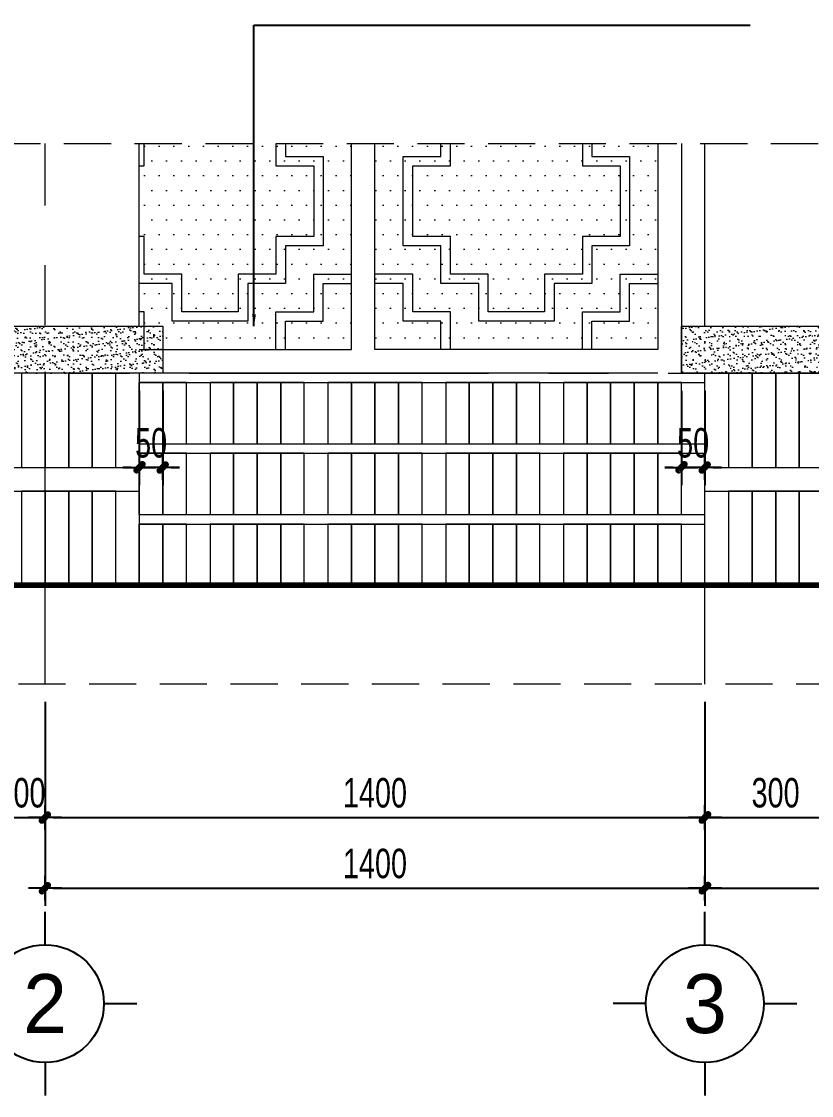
# Model space of a CAD drawing. Header units: inches. Extents: x 88947 to 296847, y 35049 to 161062.
# Drawn here: x 209736 to 211412, y 80442 to 82721 of the extents above; entities that cross this region are included whole.
import ezdxf
from ezdxf.enums import TextEntityAlignment as Align
from ezdxf.xclip import XClip

# ---------------------------------------------------------------- set-up
doc = ezdxf.new("R2010")
doc.units = ezdxf.units.IN
doc.header["$MEASUREMENT"] = 0
doc.header["$XCLIPFRAME"] = 0
doc.header["$PDMODE"] = 1
for name, pattern in [('ACAD_ISO03W100', [30, 12, -18]), ('CENTER', [50.8, 31.75, -6.35, 6.35, -6.35]), ('DASHED', [0.75, 0.5, -0.25])]:
    doc.linetypes.add(name, pattern=pattern)
for name, color, linetype, lineweight in [('A-Dims', 145, 'Continuous', 25), ('CUA', 42, 'Continuous', 20), ('DIM', 7, 'Continuous', 25), ('GHICHU', 40, 'Continuous', 18), ('HACTH', 8, 'Continuous', 5), ('KHUNG 1', 6, 'Continuous', 70), ('KHUNG 2', 144, 'Continuous', 18), ('KY HIEU', 4, 'Continuous', 25), ('netthay', 254, 'Continuous', 25), ('THAY', 3, 'Continuous', 18), ('TRUC', 252, 'ACAD_ISO03W100', 13), ('TUONG', 4, 'Continuous', 50)]:
    doc.layers.add(name, color=color, linetype=linetype, lineweight=lineweight)
doc.styles.add('FRANKO', font='VFRANKO.TTF')
doc.styles.add('VHELVEN', font='VHELVEN.TTF')
doc.styles.add('VNI-HELVE-CONDENSE', font='VNARIAL.TTF', dxfattribs={"width": 0.7})
doc.dimstyles.new('TAS-50', dxfattribs={"dimscale": 25, "dimtxt": 2.5, "dimasz": 0.7, "dimexe": 1.5, "dimexo": 1.5, "dimgap": 0.8, "dimtad": 1, "dimdec": 0, "dimzin": 3, "dimdsep": 46, "dimtxsty": 'VNI-HELVE-CONDENSE', "dimblk": 'TICK', "dimcen": 2.5, "dimclrt": 71, "dimazin": 2, "dimtfac": 0.75, "dimtdec": 0, "dimtix": 1, "dimtmove": 2, "dimatfit": 2, "dimldrblk": 'TICK123', "dimfxl": 1.5, "dimtolj": 1, "dimtzin": 0, "dimarcsym": 0})
doc.dimstyles.new('TL 50', dxfattribs={"dimscale": 50, "dimtxt": 1.25, "dimasz": 0.5, "dimexe": 1, "dimexo": 1, "dimgap": 0.5, "dimtad": 1, "dimdec": 0, "dimzin": 3, "dimdsep": 46, "dimtxsty": 'VNI-HELVE-CONDENSE', "dimblk": 'DOT', "dimcen": 2, "dimclrt": 7, "dimazin": 2, "dimtfac": 0.75, "dimtdec": 0, "dimtix": 1, "dimtmove": 2, "dimatfit": 2, "dimfxl": 1.5, "dimtolj": 1, "dimtzin": 0, "dimarcsym": 0})

# ---------------------------------------------------------------- blocks, each defined once
blk = doc.blocks.new('TICK')
at = {"layer": 'A-Dims', "color": 1}
for p, q in [((0, 1.5), (0, -1.5)), ((-2, 0), (2, 0))]:
    blk.add_line(p, q, dxfattribs=at)
at = {"layer": 'A-Dims', "color": 1, "const_width": 0.788}
blk.add_lwpolyline([(-0.33, -0.35), (0.38, 0.38)], dxfattribs=at)
at = {"layer": 'A-Dims', "color": 1, "const_width": 0.394}
for points in [[(0.24, 0.52, -0.414214), (0.52, 0.52, -1)], [(0.52, 0.52, -0.414214), (0.52, 0.24, -1)], [(-0.47, -0.21, 0.414214), (-0.47, -0.49, 1)], [(-0.47, -0.49, 0.414214), (-0.19, -0.49, 1)]]:
    blk.add_lwpolyline(points, format="xyb", dxfattribs=at)
blk = doc.blocks.new('*D1746')
at = {"layer": 'Defpoints', "color": 0}
for p in [(209685.8, 81314.7), (209785.8, 81314.7), (209785.8, 81032.2)]:
    blk.add_point(p, dxfattribs=at)
at = {"layer": 'DIM', "color": 0, "lineweight": -2}
for p, q in [((209685.8, 81277.2), (209685.8, 80994.7)), ((209785.8, 81277.2), (209785.8, 80994.7)), ((209668.3, 81032.2), (209650.8, 81032.2)), ((209685.8, 81032.2), (209785.8, 81032.2)), ((209803.3, 81032.2), (209820.8, 81032.2))]:
    blk.add_line(p, q, dxfattribs=at)
at = {"layer": 'DIM', "color": 0, "lineweight": -2, "xscale": 17.5, "yscale": 17.5, "zscale": 17.5}
blk.add_blockref('TICK', (209685.8, 81032.2), dxfattribs=at)
at = {"layer": 'DIM', "color": 0, "lineweight": -2, "xscale": 17.5, "yscale": 17.5, "zscale": 17.5, "rotation": 180}
blk.add_blockref('TICK', (209785.8, 81032.2), dxfattribs=at)
at = {"layer": 'DIM', "color": 71, "insert": (209735.8, 81084.1), "char_height": 62.5, "attachment_point": 5, "style": 'VNI-HELVE-CONDENSE'}
blk.add_mtext('\\A1;100', dxfattribs=at)
blk = doc.blocks.new('TICK123')
at = {"layer": 'A-Dims', "color": 1}
blk.add_lwpolyline([(0.05, 0, 0, 0.84, 0), (-2.11, 0, 8.4, 8.4, 0)], format="xyseb", dxfattribs=at)
blk = doc.blocks.new('*D1747')
at = {"layer": 'Defpoints', "color": 0}
for p in [(209785.8, 81314.7), (211185.8, 81314.7), (211185.8, 81032.2)]:
    blk.add_point(p, dxfattribs=at)
at = {"layer": 'DIM', "color": 0, "lineweight": -2}
for p, q in [((209785.8, 81277.2), (209785.8, 80994.7)), ((211185.8, 81277.2), (211185.8, 80994.7)), ((209803.3, 81032.2), (211168.3, 81032.2))]:
    blk.add_line(p, q, dxfattribs=at)
at = {"layer": 'DIM', "color": 0, "lineweight": -2, "xscale": 17.5, "yscale": 17.5, "zscale": 17.5, "rotation": 180}
blk.add_blockref('TICK', (209785.8, 81032.2), dxfattribs=at)
at = {"layer": 'DIM', "color": 0, "lineweight": -2, "xscale": 17.5, "yscale": 17.5, "zscale": 17.5}
blk.add_blockref('TICK', (211185.8, 81032.2), dxfattribs=at)
at = {"layer": 'DIM', "color": 71, "insert": (210485.8, 81084.1), "char_height": 62.5, "attachment_point": 5, "style": 'VNI-HELVE-CONDENSE'}
blk.add_mtext('\\A1;1400', dxfattribs=at)
blk = doc.blocks.new('*D1748')
at = {"layer": 'Defpoints', "color": 0}
for p in [(211185.8, 81314.7), (211485.8, 81314.7), (211485.8, 81032.2)]:
    blk.add_point(p, dxfattribs=at)
at = {"layer": 'DIM', "color": 0, "lineweight": -2}
for p, q in [((211185.8, 81277.2), (211185.8, 80994.7)), ((211485.8, 81277.2), (211485.8, 80994.7)), ((211203.3, 81032.2), (211468.3, 81032.2))]:
    blk.add_line(p, q, dxfattribs=at)
at = {"layer": 'DIM', "color": 0, "lineweight": -2, "xscale": 17.5, "yscale": 17.5, "zscale": 17.5, "rotation": 180}
blk.add_blockref('TICK', (211185.8, 81032.2), dxfattribs=at)
at = {"layer": 'DIM', "color": 0, "lineweight": -2, "xscale": 17.5, "yscale": 17.5, "zscale": 17.5}
blk.add_blockref('TICK', (211485.8, 81032.2), dxfattribs=at)
at = {"layer": 'DIM', "color": 71, "insert": (211335.8, 81084.2), "char_height": 62.5, "attachment_point": 5, "style": 'VNI-HELVE-CONDENSE'}
blk.add_mtext('\\A1;300', dxfattribs=at)
blk = doc.blocks.new('*D1753')
at = {"layer": 'Defpoints', "color": 0}
for p in [(209785.8, 81314.7), (211185.8, 81314.7), (211185.8, 80882.2)]:
    blk.add_point(p, dxfattribs=at)
at = {"layer": 'DIM', "color": 0, "lineweight": -2}
for p, q in [((209785.8, 81277.2), (209785.8, 80844.7)), ((211185.8, 81277.2), (211185.8, 80844.7)), ((209803.3, 80882.2), (211168.3, 80882.2))]:
    blk.add_line(p, q, dxfattribs=at)
at = {"layer": 'DIM', "color": 0, "lineweight": -2, "xscale": 17.5, "yscale": 17.5, "zscale": 17.5, "rotation": 180}
blk.add_blockref('TICK', (209785.8, 80882.2), dxfattribs=at)
at = {"layer": 'DIM', "color": 0, "lineweight": -2, "xscale": 17.5, "yscale": 17.5, "zscale": 17.5}
blk.add_blockref('TICK', (211185.8, 80882.2), dxfattribs=at)
at = {"layer": 'DIM', "color": 71, "insert": (210485.8, 80934.1), "char_height": 62.5, "attachment_point": 5, "style": 'VNI-HELVE-CONDENSE'}
blk.add_mtext('\\A1;1400', dxfattribs=at)
blk = doc.blocks.new('*D1756')
at = {"layer": 'Defpoints', "color": 0}
for p in [(211185.8, 81314.7), (213785.8, 81314.7), (213785.8, 80882.2)]:
    blk.add_point(p, dxfattribs=at)
at = {"layer": 'DIM', "color": 0, "lineweight": -2}
for p, q in [((211185.8, 81277.2), (211185.8, 80844.7)), ((213785.8, 81277.2), (213785.8, 80844.7)), ((211203.3, 80882.2), (213768.3, 80882.2))]:
    blk.add_line(p, q, dxfattribs=at)
at = {"layer": 'DIM', "color": 0, "lineweight": -2, "xscale": 17.5, "yscale": 17.5, "zscale": 17.5, "rotation": 180}
blk.add_blockref('TICK', (211185.8, 80882.2), dxfattribs=at)
at = {"layer": 'DIM', "color": 0, "lineweight": -2, "xscale": 17.5, "yscale": 17.5, "zscale": 17.5}
blk.add_blockref('TICK', (213785.8, 80882.2), dxfattribs=at)
at = {"layer": 'DIM', "color": 71, "insert": (212485.8, 80934.1), "char_height": 62.5, "attachment_point": 5, "style": 'VNI-HELVE-CONDENSE'}
blk.add_mtext('\\A1;2600', dxfattribs=at)
blk = doc.blocks.new('TRUCCOT')
for p, q in [((0, -140), (0, 0)), ((-250, -390), (-390, -390)), ((250, -390), (390, -390)), ((0, -640), (0, -780))]:
    blk.add_line(p, q)
blk.add_circle((0, -390), 250)
at = {"layer": 'GHICHU', "style": 'VHELVEN'}
blk.add_attdef('TRUC', text='', height=280, dxfattribs=at).set_placement((0, -390), align=Align.MIDDLE_CENTER)
blk = doc.blocks.new('A$C5C9B3B88')
at = {"layer": 'HACTH'}
h = blk.add_hatch(dxfattribs=at)
h.set_pattern_fill('DOTS', color=256, scale=500, style=0)
h.set_pattern_definition([(0, (-2550, 50), (15.625, 31.25), [0, -31.25])])
h.paths.add_polyline_path([(-1950, 50), (-1950, 2350), (-2550, 2350), (-2550, 50)])
h = blk.add_hatch(dxfattribs=at)
h.set_pattern_fill('DOTS', color=256, scale=500, style=0)
h.set_pattern_definition([(0, (-1950, 50), (15.625, 31.25), [0, -31.25])])
h.paths.add_polyline_path([(-1900, 50), (-1900, 2350), (-1300, 2350), (-1300, 50)])
h = blk.add_hatch(dxfattribs=at)
h.set_pattern_fill('DOTS', color=256, scale=500, style=0)
h.set_pattern_definition([(180, (1950, 50), (-15.625, 31.25), [0, -31.25])])
h.paths.add_polyline_path([(1900, 50), (1900, 2350), (1300, 2350), (1300, 50)])
h = blk.add_hatch(dxfattribs=at)
h.set_pattern_fill('DOTS', color=256, scale=500, style=0)
h.set_pattern_definition([(180, (2550, 50), (-15.625, 31.25), [0, -31.25])])
h.paths.add_polyline_path([(1950, 50), (1950, 2350), (2550, 2350), (2550, 50)])
h = blk.add_hatch(dxfattribs=at)
h.set_pattern_fill('DOTS', color=256, scale=500, style=0)
h.set_pattern_definition([(0, (-1060, 90), (15.625, 31.25), [0, -31.25])])
h.paths.add_polyline_path([(-740, 2210), (-1110, 2210), (-1110, 250), (-740, 250)])
h = blk.add_hatch(dxfattribs=at)
h.set_pattern_fill('DOTS', color=256, scale=500, style=0)
h.set_pattern_definition([(0, (-460, 90), (15.625, 31.25), [0, -31.25])])
h.paths.add_polyline_path([(-140, 2210), (-460, 2210), (-460, 250), (-140, 250)])
h = blk.add_hatch(dxfattribs=at)
h.set_pattern_fill('DOTS', color=256, scale=500, style=0)
h.set_pattern_definition([(180, (460, 90), (-15.625, 31.25), [0, -31.25])])
h.paths.add_polyline_path([(140, 2210), (460, 2210), (460, 250), (140, 250)])
h = blk.add_hatch(dxfattribs=at)
h.set_pattern_fill('DOTS', color=256, scale=500, style=0)
h.set_pattern_definition([(180, (1110, 90), (-15.625, 31.25), [0, -31.25])])
h.paths.add_polyline_path([(740, 2210), (1110, 2210), (1110, 250), (740, 250)])
at = {"layer": 'CUA'}
for points in [[(-1300, 0), (-2600, 0), (-2600, 2400), (-1250, 2400)], [(1250, 2400), (-1250, 2400)], [(1300, 0), (2600, 0), (2600, 2400), (1250, 2400)], [(-1950, 50), (-1950, 2350), (-2550, 2350), (-2550, 50), (-1950, 50)], [(-2390, 2350), (-2390, 2270), (-2470, 2270), (-2470, 2190), (-2550, 2190)], [(-2410, 2350), (-2410, 2290), (-2490, 2290), (-2490, 2210), (-2550, 2210)], [(-2110, 2350), (-2110, 2270), (-2030, 2270), (-2030, 2190), (-1950, 2190)], [(-2090, 2350), (-2090, 2290), (-2010, 2290), (-2010, 2210), (-1950, 2210)], [(-1900, 50), (-1900, 2350), (-1300, 2350), (-1300, 50), (-1900, 50)], [(-1740, 2350), (-1740, 2270), (-1820, 2270), (-1820, 2190), (-1900, 2190)], [(-1760, 2350), (-1760, 2290), (-1840, 2290), (-1840, 2210), (-1900, 2210)], [(-1460, 2350), (-1460, 2270), (-1380, 2270), (-1380, 2190), (-1300, 2190)], [(-1440, 2350), (-1440, 2290), (-1360, 2290), (-1360, 2210), (-1300, 2210)], [(-600, 2350), (-1250, 2350), (-1250, 0), (-600, 0), (-600, 2350)], [(600, 2350), (-600, 2350)], [(-600, 0), (-600, 2350)], [(600, 0), (1250, 0), (1250, 2350), (600, 2350), (600, 0)], [(600, 0), (600, 2350)], [(600, 2350), (1250, 2350), (1250, 0), (600, 0), (600, 2350)], [(1900, 50), (1900, 2350), (1300, 2350), (1300, 50), (1900, 50)], [(1460, 2350), (1460, 2270), (1380, 2270), (1380, 2190), (1300, 2190)], [(1440, 2350), (1440, 2290), (1360, 2290), (1360, 2210), (1300, 2210)], [(1740, 2350), (1740, 2270), (1820, 2270), (1820, 2190), (1900, 2190)], [(1760, 2350), (1760, 2290), (1840, 2290), (1840, 2210), (1900, 2210)], [(1950, 50), (1950, 2350), (2550, 2350), (2550, 50), (1950, 50)], [(2110, 2350), (2110, 2270), (2030, 2270), (2030, 2190), (1950, 2190)], [(2090, 2350), (2090, 2290), (2010, 2290), (2010, 2210), (1950, 2210)], [(2390, 2350), (2390, 2270), (2470, 2270), (2470, 2190), (2550, 2190)], [(2410, 2350), (2410, 2290), (2490, 2290), (2490, 2210), (2550, 2210)], [(-2030, 2110), (-2110, 2110), (-2110, 2190), (-2190, 2190), (-2190, 2270), (-2310, 2270), (-2310, 2190), (-2390, 2190), (-2390, 2110), (-2470, 2110), (-2470, 1960), (-2390, 1960), (-2390, 1880), (-2310, 1880), (-2310, 1800), (-2190, 1800), (-2190, 1880), (-2110, 1880), (-2110, 1960), (-2030, 1960), (-2030, 2110)], [(-1380, 2110), (-1460, 2110), (-1460, 2190), (-1540, 2190), (-1540, 2270), (-1660, 2270), (-1660, 2190), (-1740, 2190), (-1740, 2110), (-1820, 2110), (-1820, 1960), (-1740, 1960), (-1740, 1880), (-1660, 1880), (-1660, 1800), (-1540, 1800), (-1540, 1880), (-1460, 1880), (-1460, 1960), (-1380, 1960), (-1380, 2110)], [(1380, 2110), (1460, 2110), (1460, 2190), (1540, 2190), (1540, 2270), (1660, 2270), (1660, 2190), (1740, 2190), (1740, 2110), (1820, 2110), (1820, 1960), (1740, 1960), (1740, 1880), (1660, 1880), (1660, 1800), (1540, 1800), (1540, 1880), (1460, 1880), (1460, 1960), (1380, 1960), (1380, 2110)], [(2030, 2110), (2110, 2110), (2110, 2190), (2190, 2190), (2190, 2270), (2310, 2270), (2310, 2190), (2390, 2190), (2390, 2110), (2470, 2110), (2470, 1960), (2390, 1960), (2390, 1880), (2310, 1880), (2310, 1800), (2190, 1800), (2190, 1880), (2110, 1880), (2110, 1960), (2030, 1960), (2030, 2110)], [(140, 2210), (460, 2210)], [(-2390, 1720), (-2390, 1800), (-2470, 1800), (-2470, 1880), (-2550, 1880)], [(-2110, 1720), (-2110, 1800), (-2030, 1800), (-2030, 1880), (-1950, 1880)], [(-1740, 1720), (-1740, 1800), (-1820, 1800), (-1820, 1880), (-1900, 1880)], [(-1460, 1720), (-1460, 1800), (-1380, 1800), (-1380, 1880), (-1300, 1880)], [(1460, 1720), (1460, 1800), (1380, 1800), (1380, 1880), (1300, 1880)], [(1740, 1720), (1740, 1800), (1820, 1800), (1820, 1880), (1900, 1880)], [(2110, 1720), (2110, 1800), (2030, 1800), (2030, 1880), (1950, 1880)], [(2390, 1720), (2390, 1800), (2470, 1800), (2470, 1880), (2550, 1880)], [(-2410, 1720), (-2410, 1780), (-2490, 1780), (-2490, 1860), (-2550, 1860)], [(-2090, 1720), (-2090, 1780), (-2010, 1780), (-2010, 1860), (-1950, 1860)], [(-1760, 1720), (-1760, 1780), (-1840, 1780), (-1840, 1860), (-1900, 1860)], [(-1440, 1720), (-1440, 1780), (-1360, 1780), (-1360, 1860), (-1300, 1860)], [(1440, 1720), (1440, 1780), (1360, 1780), (1360, 1860), (1300, 1860)], [(1760, 1720), (1760, 1780), (1840, 1780), (1840, 1860), (1900, 1860)], [(2090, 1720), (2090, 1780), (2010, 1780), (2010, 1860), (1950, 1860)], [(2410, 1720), (2410, 1780), (2490, 1780), (2490, 1860), (2550, 1860)], [(-1950, 1720), (-2550, 1720)], [(-1300, 1720), (-1900, 1720)], [(1300, 1720), (1900, 1720)], [(1950, 1720), (2550, 1720)], [(-1950, 1700), (-2550, 1700)], [(-1300, 1700), (-1900, 1700)], [(1300, 1700), (1900, 1700)], [(1950, 1700), (2550, 1700)], [(-1950, 700), (-2550, 700)], [(-1300, 700), (-1900, 700)], [(1300, 700), (1900, 700)], [(1950, 700), (2550, 700)], [(-2390, 680), (-2390, 600), (-2470, 600), (-2470, 520), (-2550, 520)], [(-2410, 680), (-2410, 620), (-2490, 620), (-2490, 540), (-2550, 540)], [(-1950, 680), (-2550, 680)], [(-2110, 680), (-2110, 600), (-2030, 600), (-2030, 520), (-1950, 520)], [(-2090, 680), (-2090, 620), (-2010, 620), (-2010, 540), (-1950, 540)], [(-1740, 680), (-1740, 600), (-1820, 600), (-1820, 520), (-1900, 520)], [(-1760, 680), (-1760, 620), (-1840, 620), (-1840, 540), (-1900, 540)], [(-1300, 680), (-1900, 680)], [(-1460, 680), (-1460, 600), (-1380, 600), (-1380, 520), (-1300, 520)], [(-1440, 680), (-1440, 620), (-1360, 620), (-1360, 540), (-1300, 540)], [(1460, 680), (1460, 600), (1380, 600), (1380, 520), (1300, 520)], [(1440, 680), (1440, 620), (1360, 620), (1360, 540), (1300, 540)], [(1300, 680), (1900, 680)], [(1740, 680), (1740, 600), (1820, 600), (1820, 520), (1900, 520)], [(1760, 680), (1760, 620), (1840, 620), (1840, 540), (1900, 540)], [(2110, 680), (2110, 600), (2030, 600), (2030, 520), (1950, 520)], [(2090, 680), (2090, 620), (2010, 620), (2010, 540), (1950, 540)], [(1950, 680), (2550, 680)], [(2390, 680), (2390, 600), (2470, 600), (2470, 520), (2550, 520)], [(2410, 680), (2410, 620), (2490, 620), (2490, 540), (2550, 540)], [(-2030, 290), (-2110, 290), (-2110, 210), (-2190, 210), (-2190, 130), (-2310, 130), (-2310, 210), (-2390, 210), (-2390, 290), (-2470, 290), (-2470, 440), (-2390, 440), (-2390, 520), (-2310, 520), (-2310, 600), (-2190, 600), (-2190, 520), (-2110, 520), (-2110, 440), (-2030, 440), (-2030, 290)], [(-1380, 290), (-1460, 290), (-1460, 210), (-1540, 210), (-1540, 130), (-1660, 130), (-1660, 210), (-1740, 210), (-1740, 290), (-1820, 290), (-1820, 440), (-1740, 440), (-1740, 520), (-1660, 520), (-1660, 600), (-1540, 600), (-1540, 520), (-1460, 520), (-1460, 440), (-1380, 440), (-1380, 290)], [(1380, 290), (1460, 290), (1460, 210), (1540, 210), (1540, 130), (1660, 130), (1660, 210), (1740, 210), (1740, 290), (1820, 290), (1820, 440), (1740, 440), (1740, 520), (1660, 520), (1660, 600), (1540, 600), (1540, 520), (1460, 520), (1460, 440), (1380, 440), (1380, 290)], [(2030, 290), (2110, 290), (2110, 210), (2190, 210), (2190, 130), (2310, 130), (2310, 210), (2390, 210), (2390, 290), (2470, 290), (2470, 440), (2390, 440), (2390, 520), (2310, 520), (2310, 600), (2190, 600), (2190, 520), (2110, 520), (2110, 440), (2030, 440), (2030, 290)], [(-2390, 50), (-2390, 130), (-2470, 130), (-2470, 210), (-2550, 210)], [(-2110, 50), (-2110, 130), (-2030, 130), (-2030, 210), (-1950, 210)], [(-1740, 50), (-1740, 130), (-1820, 130), (-1820, 210), (-1900, 210)], [(-1460, 50), (-1460, 130), (-1380, 130), (-1380, 210), (-1300, 210)], [(1460, 50), (1460, 130), (1380, 130), (1380, 210), (1300, 210)], [(1740, 50), (1740, 130), (1820, 130), (1820, 210), (1900, 210)], [(2110, 50), (2110, 130), (2030, 130), (2030, 210), (1950, 210)], [(2390, 50), (2390, 130), (2470, 130), (2470, 210), (2550, 210)], [(-2410, 50), (-2410, 110), (-2490, 110), (-2490, 190), (-2550, 190)], [(-2090, 50), (-2090, 110), (-2010, 110), (-2010, 190), (-1950, 190)], [(-1760, 50), (-1760, 110), (-1840, 110), (-1840, 190), (-1900, 190)], [(-1440, 50), (-1440, 110), (-1360, 110), (-1360, 190), (-1300, 190)], [(1440, 50), (1440, 110), (1360, 110), (1360, 190), (1300, 190)], [(1760, 50), (1760, 110), (1840, 110), (1840, 190), (1900, 190)], [(2090, 50), (2090, 110), (2010, 110), (2010, 190), (1950, 190)], [(2410, 50), (2410, 110), (2490, 110), (2490, 190), (2550, 190)], [(-1300, 0), (1200, 0)], [(-600, 0), (600, 0)]]:
    blk.add_lwpolyline(points, dxfattribs=at)
for points in [[(0, 2350), (-600, 2350), (-600, 0), (0, 0)], [(0, 2350), (600, 2350), (600, 0), (0, 0)], [(-2010, 2130), (-2090, 2130), (-2090, 2210), (-2170, 2210), (-2170, 2290), (-2330, 2290), (-2330, 2210), (-2410, 2210), (-2410, 2130), (-2490, 2130), (-2490, 1940), (-2410, 1940), (-2410, 1860), (-2330, 1860), (-2330, 1780), (-2170, 1780), (-2170, 1860), (-2090, 1860), (-2090, 1940), (-2010, 1940)], [(-1360, 2130), (-1440, 2130), (-1440, 2210), (-1520, 2210), (-1520, 2290), (-1680, 2290), (-1680, 2210), (-1760, 2210), (-1760, 2130), (-1840, 2130), (-1840, 1940), (-1760, 1940), (-1760, 1860), (-1680, 1860), (-1680, 1780), (-1520, 1780), (-1520, 1860), (-1440, 1860), (-1440, 1940), (-1360, 1940)], [(1360, 2130), (1440, 2130), (1440, 2210), (1520, 2210), (1520, 2290), (1680, 2290), (1680, 2210), (1760, 2210), (1760, 2130), (1840, 2130), (1840, 1940), (1760, 1940), (1760, 1860), (1680, 1860), (1680, 1780), (1520, 1780), (1520, 1860), (1440, 1860), (1440, 1940), (1360, 1940)], [(2010, 2130), (2090, 2130), (2090, 2210), (2170, 2210), (2170, 2290), (2330, 2290), (2330, 2210), (2410, 2210), (2410, 2130), (2490, 2130), (2490, 1940), (2410, 1940), (2410, 1860), (2330, 1860), (2330, 1780), (2170, 1780), (2170, 1860), (2090, 1860), (2090, 1940), (2010, 1940)], [(-740, 2210), (-1110, 2210), (-1110, 250), (-740, 250)], [(-140, 2210), (-460, 2210), (-460, 250), (-140, 250)], [(140, 2210), (460, 2210), (460, 250), (140, 250)], [(740, 2210), (1110, 2210), (1110, 250), (740, 250)], [(-2010, 270), (-2090, 270), (-2090, 190), (-2170, 190), (-2170, 110), (-2330, 110), (-2330, 190), (-2410, 190), (-2410, 270), (-2490, 270), (-2490, 460), (-2410, 460), (-2410, 540), (-2330, 540), (-2330, 620), (-2170, 620), (-2170, 540), (-2090, 540), (-2090, 460), (-2010, 460)], [(-1360, 270), (-1440, 270), (-1440, 190), (-1520, 190), (-1520, 110), (-1680, 110), (-1680, 190), (-1760, 190), (-1760, 270), (-1840, 270), (-1840, 460), (-1760, 460), (-1760, 540), (-1680, 540), (-1680, 620), (-1520, 620), (-1520, 540), (-1440, 540), (-1440, 460), (-1360, 460)], [(1360, 270), (1440, 270), (1440, 190), (1520, 190), (1520, 110), (1680, 110), (1680, 190), (1760, 190), (1760, 270), (1840, 270), (1840, 460), (1760, 460), (1760, 540), (1680, 540), (1680, 620), (1520, 620), (1520, 540), (1440, 540), (1440, 460), (1360, 460)], [(2010, 270), (2090, 270), (2090, 190), (2170, 190), (2170, 110), (2330, 110), (2330, 190), (2410, 190), (2410, 270), (2490, 270), (2490, 460), (2410, 460), (2410, 540), (2330, 540), (2330, 620), (2170, 620), (2170, 540), (2090, 540), (2090, 460), (2010, 460)]]:
    blk.add_lwpolyline(points, close=True, dxfattribs=at)
blk = doc.blocks.new('_Dot')
at = {"layer": 'netthay', "color": 0, "lineweight": -2}
blk.add_line((-0.5, 0), (-1, 0), dxfattribs=at)
at = {"layer": 'netthay', "color": 0, "const_width": 0.5}
blk.add_lwpolyline([(-0.25, 0, 1), (0.25, 0, 1)], format="xyb", close=True, dxfattribs=at)
blk = doc.blocks.new('A$C5E6024E7')
at = {"layer": 'HACTH'}
h = blk.add_hatch(dxfattribs=at)
h.set_pattern_fill('AR-SAND', color=256, scale=10, style=0)
h.set_pattern_definition([(37.5, (-350, 450), (-0.62993, 19.26824), [0, -15.2, 0, -17, 0, -16.25]), (7.5, (-350, 450), (17.6978, 28.2215), [0, -8.2, 0, -13.7, 0, -5.25]), (327.5, (-362.3, 450), (31.1414, 0.0566), [0, -5, 0, -18, 0, -23.5]), (317.5, (-362.3, 450), (30.0613, 8.7768), [0, -2.5, 0, -11.8, 0, -13.5])])
h.paths.add_polyline_path([(50, 550), (0, 550), (-350, 550), (-350, 450), (-249.8, 450), (-249.8, 450), (-199.8, 450), (-199.8, 450), (-149.8, 450), (-99.8, 450), (-49.8, 450), (-49.8, 450), (50, 450)])
for points in [[(-249.8, 450), (-249.8, 250), (-199.8, 250), (-199.8, 450)], [(-199.8, 450), (-199.8, 250), (-149.8, 250), (-149.8, 450)], [(-149.8, 450), (-149.8, 250), (-99.8, 250), (-99.8, 450)], [(-99.8, 450), (-99.8, 250), (-49.8, 250), (-49.8, 450)], [(-249.8, 200), (-249.8, 0), (-199.8, 0), (-199.8, 200)], [(-199.8, 200), (-199.8, 0), (-149.8, 0), (-149.8, 200)], [(-149.8, 200), (-149.8, 0), (-99.8, 0), (-99.8, 200)], [(-99.8, 200), (-99.8, 0), (-49.8, 0), (-49.8, 200)]]:
    blk.add_lwpolyline(points, close=True, dxfattribs=at)
for points in [[(-300, 250), (0, 250)], [(-300, 200), (0, 200)]]:
    blk.add_lwpolyline(points, dxfattribs=at)
at = {"layer": 'THAY'}
for points in [[(50, 450), (-350, 450), (-350, 550), (0, 550), (50, 550), (50, 450)], [(0, 450), (0, 0), (-300, 0), (-300, 450)]]:
    blk.add_lwpolyline(points, dxfattribs=at)
blk = doc.blocks.new('A$C547D6311')
at = {"layer": 'HACTH'}
for points in [[(-1950, 430), (-1950, 300), (-1900, 300), (-1900, 430)], [(-1900, 430), (-1900, 300), (-1850, 300), (-1850, 430)], [(-1850, 430), (-1850, 300), (-1800, 300), (-1800, 430)], [(-1800, 430), (-1800, 300), (-1750, 300), (-1750, 430)], [(-1750, 430), (-1750, 300), (-1700, 300), (-1700, 430)], [(-1700, 430), (-1700, 300), (-1650, 300), (-1650, 430)], [(-1600, 430), (-1600, 300), (-1550, 300), (-1550, 430)], [(-1550, 430), (-1550, 300), (-1500, 300), (-1500, 430)], [(-1500, 430), (-1500, 300), (-1450, 300), (-1450, 430)], [(-1450, 430), (-1450, 300), (-1400, 300), (-1400, 430)], [(-1350, 430), (-1350, 300), (-1300, 300), (-1300, 430)], [(-1300, 430), (-1300, 300), (-1250, 300), (-1250, 430)], [(-1250, 430), (-1250, 300), (-1200, 300), (-1200, 430)], [(-1200, 430), (-1200, 300), (-1150, 300), (-1150, 430)], [(-1150, 430), (-1150, 300), (-1100, 300), (-1100, 430)], [(-1050, 430), (-1050, 300), (-1000, 300), (-1000, 430)], [(-1000, 430), (-1000, 300), (-950, 300), (-950, 430)], [(-950, 430), (-950, 300), (-900, 300), (-900, 430)], [(-900, 430), (-900, 300), (-850, 300), (-850, 430)], [(-800, 430), (-800, 300), (-750, 300), (-750, 430)], [(-750, 430), (-750, 300), (-700, 300), (-700, 430)], [(-700, 430), (-700, 300), (-650, 300), (-650, 430)], [(-650, 430), (-650, 300), (-600, 300), (-600, 430)], [(-550, 430), (-550, 300), (-500, 300), (-500, 430)], [(-500, 430), (-500, 300), (-450, 300), (-450, 430)], [(-450, 430), (-450, 300), (-400, 300), (-400, 430)], [(-400, 430), (-400, 300), (-350, 300), (-350, 430)], [(-300, 430), (-300, 300), (-250, 300), (-250, 430)], [(-250, 430), (-250, 300), (-200, 300), (-200, 430)], [(-200, 430), (-200, 300), (-150, 300), (-150, 430)], [(-150, 430), (-150, 300), (-100, 300), (-100, 430)], [(-100, 430), (-100, 300), (-50, 300), (-50, 430)], [(-1950, 280), (-1950, 150), (-1900, 150), (-1900, 280)], [(-1900, 280), (-1900, 150), (-1850, 150), (-1850, 280)], [(-1850, 280), (-1850, 150), (-1800, 150), (-1800, 280)], [(-1800, 280), (-1800, 150), (-1750, 150), (-1750, 280)], [(-1750, 280), (-1750, 150), (-1700, 150), (-1700, 280)], [(-1700, 280), (-1700, 150), (-1650, 150), (-1650, 280)], [(-1600, 280), (-1600, 150), (-1550, 150), (-1550, 280)], [(-1550, 280), (-1550, 150), (-1500, 150), (-1500, 280)], [(-1500, 280), (-1500, 150), (-1450, 150), (-1450, 280)], [(-1450, 280), (-1450, 150), (-1400, 150), (-1400, 280)], [(-1350, 280), (-1350, 150), (-1300, 150), (-1300, 280)], [(-1300, 280), (-1300, 150), (-1250, 150), (-1250, 280)], [(-1250, 280), (-1250, 150), (-1200, 150), (-1200, 280)], [(-1200, 280), (-1200, 150), (-1150, 150), (-1150, 280)], [(-1150, 280), (-1150, 150), (-1100, 150), (-1100, 280)], [(-1050, 280), (-1050, 150), (-1000, 150), (-1000, 280)], [(-1000, 280), (-1000, 150), (-950, 150), (-950, 280)], [(-950, 280), (-950, 150), (-900, 150), (-900, 280)], [(-900, 280), (-900, 150), (-850, 150), (-850, 280)], [(-800, 280), (-800, 150), (-750, 150), (-750, 280)], [(-750, 280), (-750, 150), (-700, 150), (-700, 280)], [(-700, 280), (-700, 150), (-650, 150), (-650, 280)], [(-650, 280), (-650, 150), (-600, 150), (-600, 280)], [(-550, 280), (-550, 150), (-500, 150), (-500, 280)], [(-500, 280), (-500, 150), (-450, 150), (-450, 280)], [(-450, 280), (-450, 150), (-400, 150), (-400, 280)], [(-400, 280), (-400, 150), (-350, 150), (-350, 280)], [(-300, 280), (-300, 150), (-250, 150), (-250, 280)], [(-250, 280), (-250, 150), (-200, 150), (-200, 280)], [(-200, 280), (-200, 150), (-150, 150), (-150, 280)], [(-150, 280), (-150, 150), (-100, 150), (-100, 280)], [(-100, 280), (-100, 150), (-50, 150), (-50, 280)], [(-1950, 130), (-1950, 0), (-1900, 0), (-1900, 130)], [(-1900, 130), (-1900, 0), (-1850, 0), (-1850, 130)], [(-1850, 130), (-1850, 0), (-1800, 0), (-1800, 130)], [(-1800, 130), (-1800, 0), (-1750, 0), (-1750, 130)], [(-1750, 130), (-1750, 0), (-1700, 0), (-1700, 130)], [(-1700, 130), (-1700, 0), (-1650, 0), (-1650, 130)], [(-1600, 130), (-1600, 0), (-1550, 0), (-1550, 130)], [(-1550, 130), (-1550, 0), (-1500, 0), (-1500, 130)], [(-1500, 130), (-1500, 0), (-1450, 0), (-1450, 130)], [(-1450, 130), (-1450, 0), (-1400, 0), (-1400, 130)], [(-1350, 130), (-1350, 0), (-1300, 0), (-1300, 130)], [(-1300, 130), (-1300, 0), (-1250, 0), (-1250, 130)], [(-1250, 130), (-1250, 0), (-1200, 0), (-1200, 130)], [(-1200, 130), (-1200, 0), (-1150, 0), (-1150, 130)], [(-1150, 130), (-1150, 0), (-1100, 0), (-1100, 130)], [(-1050, 130), (-1050, 0), (-1000, 0), (-1000, 130)], [(-1000, 130), (-1000, 0), (-950, 0), (-950, 130)], [(-950, 130), (-950, 0), (-900, 0), (-900, 130)], [(-900, 130), (-900, 0), (-850, 0), (-850, 130)], [(-800, 130), (-800, 0), (-750, 0), (-750, 130)], [(-750, 130), (-750, 0), (-700, 0), (-700, 130)], [(-700, 130), (-700, 0), (-650, 0), (-650, 130)], [(-650, 130), (-650, 0), (-600, 0), (-600, 130)], [(-550, 130), (-550, 0), (-500, 0), (-500, 130)], [(-500, 130), (-500, 0), (-450, 0), (-450, 130)], [(-450, 130), (-450, 0), (-400, 0), (-400, 130)], [(-400, 130), (-400, 0), (-350, 0), (-350, 130)], [(-300, 130), (-300, 0), (-250, 0), (-250, 130)], [(-250, 130), (-250, 0), (-200, 0), (-200, 130)], [(-200, 130), (-200, 0), (-150, 0), (-150, 130)], [(-150, 130), (-150, 0), (-100, 0), (-100, 130)], [(-100, 130), (-100, 0), (-50, 0), (-50, 130)]]:
    blk.add_lwpolyline(points, close=True, dxfattribs=at)
at = {"layer": 'THAY'}
for points in [[(-2000, 450), (0, 450)], [(-2000, 430), (0, 430)], [(-2000, 300), (0, 300)], [(-2000, 280), (0, 280)], [(-2000, 150), (0, 150)], [(-2000, 130), (0, 130)], [(-2000, 0), (0, 0)]]:
    blk.add_lwpolyline(points, dxfattribs=at)
blk = doc.blocks.new('A$C10592CCD')
at = {"layer": 'KHUNG 1'}
blk.add_lwpolyline([(-4900, 0), (7500, 0)], dxfattribs=at)
at = {"layer": 'THAY'}
for points in [[(0, 550), (0, 6050)], [(-1200, 550), (-1200, 5650)]]:
    blk.add_lwpolyline(points, dxfattribs=at)
at = {"layer": 'TRUC', "linetype": 'CENTER', "ltscale": 20}
for points in [[(-1400, -551.4), (-1400, 11428.5)], [(0, -551.4), (0, 11428.5)], [(-7704.6, 450), (10769.5, 450)], [(-7704.6, 0), (10769.5, 0)]]:
    blk.add_lwpolyline(points, dxfattribs=at)
at = {"layer": 'TUONG'}
for p in [(-1200, 0), (300, 0)]:
    blk.add_blockref('A$C5E6024E7', p, dxfattribs=at)
ref = blk.add_blockref('A$C547D6311', (0, 0), dxfattribs=at)
XClip(ref).set_block_clipping_path([(-1200.0000001934, 0.0187165089), (-0.0000000986, 450)])
blk = doc.blocks.new('*D2460')
at = {"layer": 'Defpoints', "color": 0}
for p in [(211135.8, 81974.8), (211185.8, 81974.8), (211135.8, 81774.8)]:
    blk.add_point(p, dxfattribs=at)
at = {"layer": 'DIM', "color": 0, "lineweight": -2}
for p, q in [((211135.8, 81937.3), (211135.8, 81737.3)), ((211185.8, 81937.3), (211185.8, 81737.3)), ((211118.3, 81774.8), (211100.8, 81774.8)), ((211185.8, 81774.8), (211135.8, 81774.8)), ((211203.3, 81774.8), (211220.8, 81774.8))]:
    blk.add_line(p, q, dxfattribs=at)
at = {"layer": 'DIM', "color": 0, "lineweight": -2, "xscale": 17.5, "yscale": 17.5, "zscale": 17.5}
blk.add_blockref('TICK', (211135.8, 81774.8), dxfattribs=at)
at = {"layer": 'DIM', "color": 0, "lineweight": -2, "xscale": 17.5, "yscale": 17.5, "zscale": 17.5, "rotation": 180}
blk.add_blockref('TICK', (211185.8, 81774.8), dxfattribs=at)
at = {"layer": 'DIM', "color": 71, "insert": (211160.8, 81826.6), "char_height": 62.5, "attachment_point": 5, "style": 'VNI-HELVE-CONDENSE'}
blk.add_mtext('\\A1;50', dxfattribs=at)
blk = doc.blocks.new('*D2461')
at = {"layer": 'Defpoints', "color": 0}
for p in [(209985.8, 81974.8), (210035.8, 81974.8), (209985.8, 81774.8)]:
    blk.add_point(p, dxfattribs=at)
at = {"layer": 'DIM', "color": 0, "lineweight": -2}
for p, q in [((209985.8, 81937.3), (209985.8, 81737.3)), ((210035.8, 81937.3), (210035.8, 81737.3)), ((209968.3, 81774.8), (209950.8, 81774.8)), ((210035.8, 81774.8), (209985.8, 81774.8)), ((210053.3, 81774.8), (210070.8, 81774.8))]:
    blk.add_line(p, q, dxfattribs=at)
at = {"layer": 'DIM', "color": 0, "lineweight": -2, "xscale": 17.5, "yscale": 17.5, "zscale": 17.5}
blk.add_blockref('TICK', (209985.8, 81774.8), dxfattribs=at)
at = {"layer": 'DIM', "color": 0, "lineweight": -2, "xscale": 17.5, "yscale": 17.5, "zscale": 17.5, "rotation": 180}
blk.add_blockref('TICK', (210035.8, 81774.8), dxfattribs=at)
at = {"layer": 'DIM', "color": 71, "insert": (210010.8, 81826.6), "char_height": 62.5, "attachment_point": 5, "style": 'VNI-HELVE-CONDENSE'}
blk.add_mtext('\\A1;50', dxfattribs=at)

msp = doc.modelspace()

# ---------------------------------------------------------------- linework, layer by layer
at = {"layer": 'KHUNG 1'}
msp.add_lwpolyline([(215829.4, 81524.7), (209075.9, 81524.7)], dxfattribs=at)
at = {"layer": 'KHUNG 2', "linetype": 'DASHED', "ltscale": 200}
msp.add_lwpolyline([(209075.9, 82461.7), (215829.4, 82461.7), (215829.4, 81314.7), (209075.9, 81314.7)], close=True, dxfattribs=at)

# ---------------------------------------------------------------- block references
at = {"layer": 'DIM'}
ref = msp.add_blockref('TRUCCOT', (209785.8, 80832.2), dxfattribs=dict(at, xscale=0.5, yscale=0.5, zscale=0.5))
ref.add_attrib('TRUC', '2', dxfattribs={"layer": 'GHICHU', "height": 125, "style": 'FRANKO'}).set_placement((209785.8, 80637.2), align=Align.MIDDLE_CENTER)
ref = msp.add_blockref('TRUCCOT', (211185.8, 80832.2), dxfattribs=dict(at, xscale=0.5, yscale=0.5, zscale=0.5))
ref.add_attrib('TRUC', '3', dxfattribs={"layer": 'GHICHU', "height": 125, "style": 'FRANKO'}).set_placement((211185.8, 80637.2), align=Align.MIDDLE_CENTER)
at = {"layer": 'KY HIEU'}
ref = msp.add_blockref('A$C5C9B3B88', (212385.8, 81974.7), dxfattribs=at)
XClip(ref).set_block_clipping_path([(-2399.9999999564, 0), (-1199.9999999676, 486.99741504)])
at = {"layer": 'THAY'}
ref = msp.add_blockref('A$C10592CCD', (211185.8, 81524.7), dxfattribs=at)
XClip(ref).set_block_clipping_path([(-2109.8702694072, -210.0025849601), (4643.6297305502, 936.99741504)])

# ---------------------------------------------------------------- dimensions: what is measured, and where the dimension line sits
at = {"layer": 'DIM'}
for base, p1, p2, picture, middle in [((209985.8, 81774.8), (210035.8, 81974.8), (209985.8, 81974.8), '*D2461', (210010.8, 81826.6)), ((211135.8, 81774.8), (211185.8, 81974.8), (211135.8, 81974.8), '*D2460', (211160.8, 81826.6)), ((209785.8, 81032.2), (209685.8, 81314.7), (209785.8, 81314.7), '*D1746', (209735.8, 81084.1)), ((211185.8, 81032.2), (209785.8, 81314.7), (211185.8, 81314.7), '*D1747', (210485.8, 81084.1)), ((211185.8, 80882.2), (209785.8, 81314.7), (211185.8, 81314.7), '*D1753', (210485.8, 80934.1)), ((211485.8, 81032.2), (211185.8, 81314.7), (211485.8, 81314.7), '*D1748', (211335.8, 81084.2)), ((213785.8, 80882.2), (211185.8, 81314.7), (213785.8, 81314.7), '*D1756', (212485.8, 80934.1))]:
    dim = msp.add_linear_dim(base=base, p1=p1, p2=p2, dimstyle='TAS-50', dxfattribs=at)
    dim.commit()
    dim.dimension.update_dxf_attribs({"geometry": picture, "text_midpoint": middle})

# ---------------------------------------------------------------- leaders
at = {"layer": 'HACTH'}
msp.add_leader([(210229.1, 82074.7), (210229.1, 82713.3), (211282, 82713.3)], dimstyle='TL 50', override={"dimgap": 0.5, "dimtad": 0}, dxfattribs=at)

doc.saveas('drawing.dxf')
